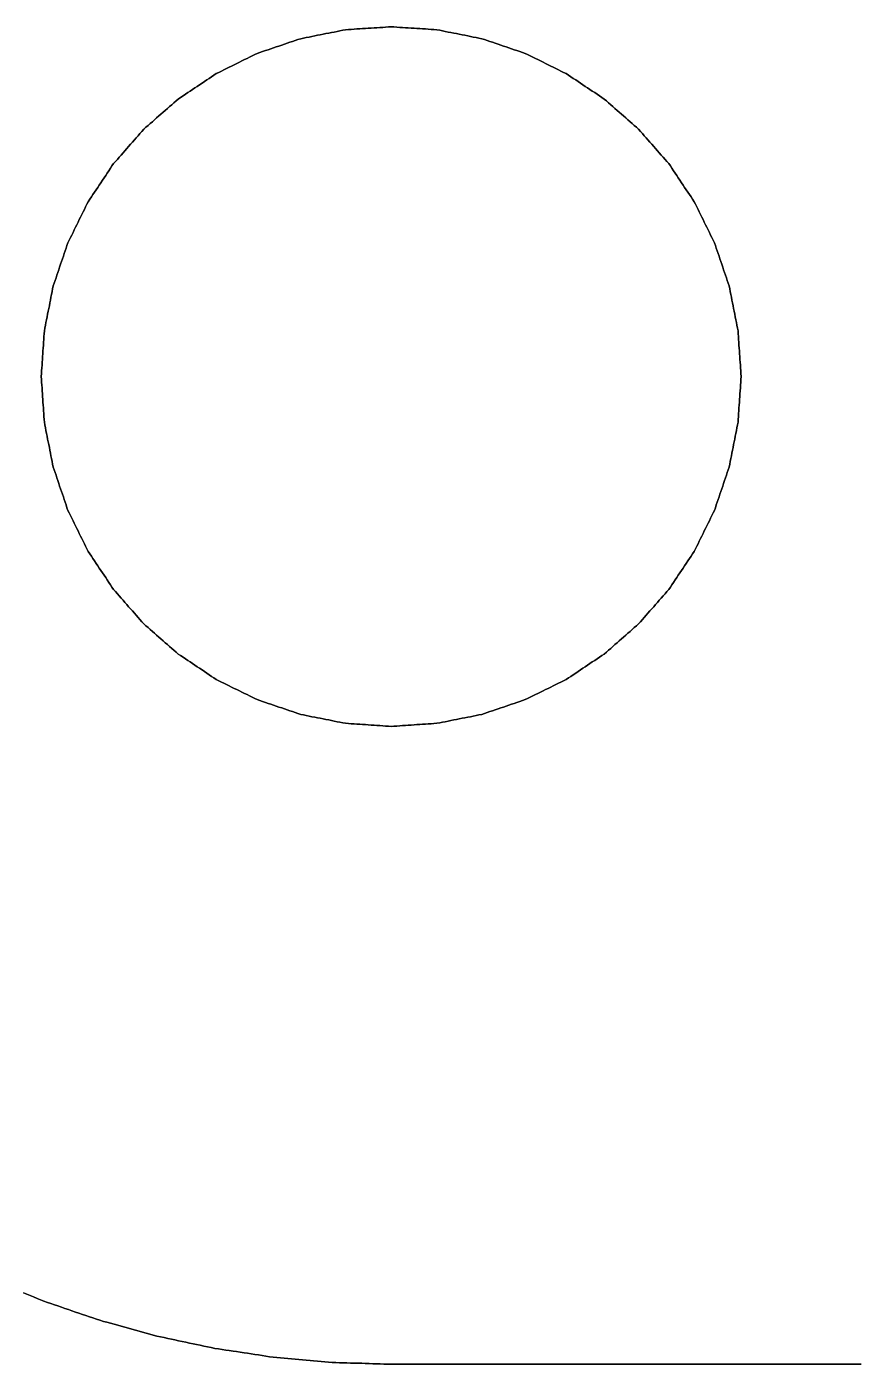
# Model space of a CAD drawing. Header units: millimetres. Extents: x -163 to 163, y 0 to 90.
# Drawn here: x -158.12 to -151, y 0 to 11.47 of the extents above; entities that cross this region are included whole.
import ezdxf

# ---------------------------------------------------------------- set-up
doc = ezdxf.new("R2010")
doc.units = ezdxf.units.MM

msp = doc.modelspace()

# ---------------------------------------------------------------- linework, layer by layer
for points in [[(-152.026, 8.863), (-152.03, 8.887), (-152.035, 8.911), (-152.04, 8.935), (-152.045, 8.959), (-152.05, 8.983), (-152.054, 9.007), (-152.059, 9.031), (-152.064, 9.055), (-152.069, 9.079), (-152.074, 9.103), (-152.078, 9.127), (-152.083, 9.152), (-152.088, 9.176), (-152.093, 9.2), (-152.097, 9.224), (-152.102, 9.248), (-152.11, 9.271), (-152.118, 9.294), (-152.126, 9.317), (-152.134, 9.341), (-152.142, 9.364), (-152.15, 9.387), (-152.157, 9.41), (-152.165, 9.434), (-152.173, 9.457), (-152.181, 9.48), (-152.189, 9.503), (-152.197, 9.526), (-152.205, 9.55), (-152.213, 9.573), (-152.22, 9.596), (-152.228, 9.619), (-152.239, 9.641), (-152.25, 9.663), (-152.261, 9.685), (-152.272, 9.707), (-152.283, 9.729), (-152.293, 9.751), (-152.304, 9.773), (-152.315, 9.795), (-152.326, 9.817), (-152.337, 9.839), (-152.348, 9.861), (-152.359, 9.883), (-152.369, 9.905), (-152.38, 9.927), (-152.391, 9.949), (-152.402, 9.971), (-152.416, 9.992), (-152.429, 10.012), (-152.443, 10.032), (-152.456, 10.053), (-152.47, 10.073), (-152.484, 10.094), (-152.497, 10.114), (-152.511, 10.134), (-152.525, 10.155), (-152.538, 10.175), (-152.552, 10.196), (-152.565, 10.216), (-152.579, 10.236), (-152.593, 10.257), (-152.606, 10.277), (-152.62, 10.298), (-152.636, 10.316), (-152.652, 10.334), (-152.668, 10.353), (-152.685, 10.371), (-152.701, 10.39), (-152.717, 10.408), (-152.733, 10.427), (-152.749, 10.445), (-152.765, 10.464), (-152.782, 10.482), (-152.798, 10.5), (-152.814, 10.519), (-152.83, 10.537), (-152.846, 10.556), (-152.863, 10.574), (-152.879, 10.593), (-152.897, 10.609), (-152.916, 10.625), (-152.934, 10.641), (-152.952, 10.657), (-152.971, 10.673), (-152.989, 10.69), (-153.008, 10.706), (-153.026, 10.722), (-153.045, 10.738), (-153.063, 10.754), (-153.082, 10.77), (-153.1, 10.787), (-153.118, 10.803), (-153.137, 10.819), (-153.155, 10.835), (-153.174, 10.851), (-153.194, 10.865), (-153.215, 10.879), (-153.235, 10.892), (-153.255, 10.906), (-153.276, 10.919), (-153.296, 10.933), (-153.316, 10.947), (-153.337, 10.96), (-153.357, 10.974), (-153.378, 10.988), (-153.398, 11.001), (-153.418, 11.015), (-153.439, 11.028), (-153.459, 11.042), (-153.48, 11.056), (-153.5, 11.069), (-153.522, 11.08), (-153.544, 11.091), (-153.566, 11.102), (-153.588, 11.113), (-153.61, 11.124), (-153.632, 11.134), (-153.654, 11.145), (-153.676, 11.156), (-153.698, 11.167), (-153.72, 11.178), (-153.742, 11.189), (-153.764, 11.2), (-153.786, 11.21), (-153.808, 11.221), (-153.83, 11.232), (-153.852, 11.243), (-153.875, 11.251), (-153.898, 11.259), (-153.922, 11.267), (-153.945, 11.274), (-153.968, 11.282), (-153.991, 11.29), (-154.015, 11.298), (-154.038, 11.306), (-154.061, 11.314), (-154.084, 11.322), (-154.107, 11.33), (-154.131, 11.338), (-154.154, 11.345), (-154.177, 11.353), (-154.2, 11.361), (-154.224, 11.369), (-154.248, 11.374), (-154.272, 11.379), (-154.296, 11.383), (-154.32, 11.388), (-154.344, 11.393), (-154.368, 11.398), (-154.392, 11.403), (-154.416, 11.407), (-154.44, 11.412), (-154.464, 11.417), (-154.488, 11.422), (-154.512, 11.426), (-154.536, 11.431), (-154.56, 11.436), (-154.584, 11.441), (-154.608, 11.446), (-154.633, 11.447), (-154.657, 11.449), (-154.682, 11.45), (-154.706, 11.452), (-154.731, 11.454), (-154.755, 11.455), (-154.78, 11.457), (-154.804, 11.458), (-154.829, 11.46), (-154.853, 11.462), (-154.878, 11.463), (-154.902, 11.465), (-154.927, 11.466), (-154.951, 11.468), (-154.976, 11.47), (-155, 11.471), (-155.024, 11.47), (-155.049, 11.468), (-155.073, 11.466), (-155.098, 11.465), (-155.122, 11.463), (-155.147, 11.462), (-155.171, 11.46), (-155.196, 11.458), (-155.22, 11.457), (-155.245, 11.455), (-155.269, 11.454), (-155.294, 11.452), (-155.318, 11.45), (-155.343, 11.449), (-155.367, 11.447), (-155.392, 11.446), (-155.416, 11.441), (-155.44, 11.436), (-155.464, 11.431), (-155.488, 11.426), (-155.512, 11.422), (-155.536, 11.417), (-155.56, 11.412), (-155.584, 11.407), (-155.608, 11.403), (-155.632, 11.398), (-155.656, 11.393), (-155.68, 11.388), (-155.704, 11.383), (-155.728, 11.379), (-155.752, 11.374), (-155.776, 11.369), (-155.8, 11.361), (-155.823, 11.353), (-155.846, 11.345), (-155.869, 11.338), (-155.893, 11.33), (-155.916, 11.322), (-155.939, 11.314), (-155.962, 11.306), (-155.985, 11.298), (-156.009, 11.29), (-156.032, 11.282), (-156.055, 11.274), (-156.078, 11.267), (-156.102, 11.259), (-156.125, 11.251), (-156.148, 11.243), (-156.17, 11.232), (-156.192, 11.221), (-156.214, 11.21), (-156.236, 11.2), (-156.258, 11.189), (-156.28, 11.178), (-156.302, 11.167), (-156.324, 11.156), (-156.346, 11.145), (-156.368, 11.134), (-156.39, 11.124), (-156.412, 11.113), (-156.434, 11.102), (-156.456, 11.091), (-156.478, 11.08), (-156.5, 11.069), (-156.52, 11.056), (-156.541, 11.042), (-156.561, 11.028), (-156.582, 11.015), (-156.602, 11.001), (-156.622, 10.988), (-156.643, 10.974), (-156.663, 10.96), (-156.684, 10.947), (-156.704, 10.933), (-156.724, 10.919), (-156.745, 10.906), (-156.765, 10.892), (-156.785, 10.879), (-156.806, 10.865), (-156.826, 10.851), (-156.845, 10.835), (-156.863, 10.819), (-156.882, 10.803), (-156.9, 10.787), (-156.918, 10.77), (-156.937, 10.754), (-156.955, 10.738), (-156.974, 10.722), (-156.992, 10.706), (-157.011, 10.69), (-157.029, 10.673), (-157.048, 10.657), (-157.066, 10.641), (-157.084, 10.625), (-157.103, 10.609), (-157.121, 10.593), (-157.137, 10.574), (-157.154, 10.556), (-157.17, 10.537), (-157.186, 10.519), (-157.202, 10.5), (-157.218, 10.482), (-157.235, 10.464), (-157.251, 10.445), (-157.267, 10.427), (-157.283, 10.408), (-157.299, 10.39), (-157.315, 10.371), (-157.332, 10.353), (-157.348, 10.334), (-157.364, 10.316), (-157.38, 10.298), (-157.394, 10.277), (-157.407, 10.257), (-157.421, 10.236), (-157.435, 10.216), (-157.448, 10.196), (-157.462, 10.175), (-157.475, 10.155), (-157.489, 10.134), (-157.503, 10.114), (-157.516, 10.094), (-157.53, 10.073), (-157.544, 10.053), (-157.557, 10.032), (-157.571, 10.012), (-157.584, 9.992), (-157.598, 9.971), (-157.609, 9.949), (-157.62, 9.927), (-157.631, 9.905), (-157.641, 9.883), (-157.652, 9.861), (-157.663, 9.839), (-157.674, 9.817), (-157.685, 9.795), (-157.696, 9.773), (-157.707, 9.751), (-157.717, 9.729), (-157.728, 9.707), (-157.739, 9.685), (-157.75, 9.663), (-157.761, 9.641), (-157.772, 9.619), (-157.78, 9.596), (-157.787, 9.573), (-157.795, 9.55), (-157.803, 9.526), (-157.811, 9.503), (-157.819, 9.48), (-157.827, 9.457), (-157.835, 9.434), (-157.843, 9.41), (-157.85, 9.387), (-157.858, 9.364), (-157.866, 9.341), (-157.874, 9.317), (-157.882, 9.294), (-157.89, 9.271), (-157.898, 9.248), (-157.903, 9.224), (-157.907, 9.2), (-157.912, 9.176), (-157.917, 9.152), (-157.922, 9.127), (-157.926, 9.103), (-157.931, 9.079), (-157.936, 9.055), (-157.941, 9.031), (-157.946, 9.007), (-157.95, 8.983), (-157.955, 8.959), (-157.96, 8.935), (-157.965, 8.911), (-157.97, 8.887), (-157.974, 8.863), (-157.976, 8.838), (-157.978, 8.814), (-157.979, 8.789), (-157.981, 8.765), (-157.982, 8.74), (-157.984, 8.716), (-157.986, 8.692), (-157.987, 8.667), (-157.989, 8.643), (-157.99, 8.618), (-157.992, 8.594), (-157.994, 8.569), (-157.995, 8.545), (-157.997, 8.52), (-157.998, 8.496), (-158, 8.471), (-157.998, 8.496), (-157.997, 8.52), (-157.995, 8.545), (-157.994, 8.569), (-157.992, 8.594), (-157.99, 8.618), (-157.989, 8.643), (-157.987, 8.667), (-157.986, 8.692), (-157.984, 8.716), (-157.982, 8.74), (-157.981, 8.765), (-157.979, 8.789), (-157.978, 8.814), (-157.976, 8.838), (-157.974, 8.863), (-157.97, 8.887), (-157.965, 8.911), (-157.96, 8.935), (-157.955, 8.959), (-157.95, 8.983), (-157.946, 9.007), (-157.941, 9.031), (-157.936, 9.055), (-157.931, 9.079), (-157.926, 9.103), (-157.922, 9.127), (-157.917, 9.152), (-157.912, 9.176), (-157.907, 9.2), (-157.903, 9.224), (-157.898, 9.248), (-157.89, 9.271), (-157.882, 9.294), (-157.874, 9.317), (-157.866, 9.341), (-157.858, 9.364), (-157.85, 9.387), (-157.843, 9.41), (-157.835, 9.434), (-157.827, 9.457), (-157.819, 9.48), (-157.811, 9.503), (-157.803, 9.526), (-157.795, 9.55), (-157.787, 9.573), (-157.78, 9.596), (-157.772, 9.619), (-157.761, 9.641), (-157.75, 9.663), (-157.739, 9.685), (-157.728, 9.707), (-157.717, 9.729), (-157.707, 9.751), (-157.696, 9.773), (-157.685, 9.795), (-157.674, 9.817), (-157.663, 9.839), (-157.652, 9.861), (-157.641, 9.883), (-157.631, 9.905), (-157.62, 9.927), (-157.609, 9.949), (-157.598, 9.971), (-157.584, 9.992), (-157.571, 10.012), (-157.557, 10.032), (-157.544, 10.053), (-157.53, 10.073), (-157.516, 10.094), (-157.503, 10.114), (-157.489, 10.134), (-157.475, 10.155), (-157.462, 10.175), (-157.448, 10.196), (-157.435, 10.216), (-157.421, 10.236), (-157.407, 10.257), (-157.394, 10.277), (-157.38, 10.298), (-157.364, 10.316), (-157.348, 10.334), (-157.332, 10.353), (-157.315, 10.371), (-157.299, 10.39), (-157.283, 10.408), (-157.267, 10.427), (-157.251, 10.445), (-157.235, 10.464), (-157.218, 10.482), (-157.202, 10.5), (-157.186, 10.519), (-157.17, 10.537), (-157.154, 10.556), (-157.137, 10.574), (-157.121, 10.593), (-157.103, 10.609), (-157.084, 10.625), (-157.066, 10.641), (-157.048, 10.657), (-157.029, 10.673), (-157.011, 10.69), (-156.992, 10.706), (-156.974, 10.722), (-156.955, 10.738), (-156.937, 10.754), (-156.918, 10.77), (-156.9, 10.787), (-156.882, 10.803), (-156.863, 10.819), (-156.845, 10.835), (-156.826, 10.851), (-156.806, 10.865), (-156.785, 10.879), (-156.765, 10.892), (-156.745, 10.906), (-156.724, 10.919), (-156.704, 10.933), (-156.684, 10.947), (-156.663, 10.96), (-156.643, 10.974), (-156.622, 10.988), (-156.602, 11.001), (-156.582, 11.015), (-156.561, 11.028), (-156.541, 11.042), (-156.52, 11.056), (-156.5, 11.069), (-156.478, 11.08), (-156.456, 11.091), (-156.434, 11.102), (-156.412, 11.113), (-156.39, 11.124), (-156.368, 11.134), (-156.346, 11.145), (-156.324, 11.156), (-156.302, 11.167), (-156.28, 11.178), (-156.258, 11.189), (-156.236, 11.2), (-156.214, 11.21), (-156.192, 11.221), (-156.17, 11.232), (-156.148, 11.243), (-156.125, 11.251), (-156.102, 11.259), (-156.078, 11.267), (-156.055, 11.274), (-156.032, 11.282), (-156.009, 11.29), (-155.985, 11.298), (-155.962, 11.306), (-155.939, 11.314), (-155.916, 11.322), (-155.893, 11.33), (-155.869, 11.338), (-155.846, 11.345), (-155.823, 11.353), (-155.8, 11.361), (-155.776, 11.369), (-155.752, 11.374), (-155.728, 11.379), (-155.704, 11.383), (-155.68, 11.388), (-155.656, 11.393), (-155.632, 11.398), (-155.608, 11.403), (-155.584, 11.407), (-155.56, 11.412), (-155.536, 11.417), (-155.512, 11.422), (-155.488, 11.426), (-155.464, 11.431), (-155.44, 11.436), (-155.416, 11.441), (-155.392, 11.446), (-155.367, 11.447), (-155.343, 11.449), (-155.318, 11.45), (-155.294, 11.452), (-155.269, 11.454), (-155.245, 11.455), (-155.22, 11.457), (-155.196, 11.458), (-155.171, 11.46), (-155.147, 11.462), (-155.122, 11.463), (-155.098, 11.465), (-155.073, 11.466), (-155.049, 11.468), (-155.024, 11.47), (-155, 11.471), (-154.976, 11.47), (-154.951, 11.468), (-154.927, 11.466), (-154.902, 11.465), (-154.878, 11.463), (-154.853, 11.462), (-154.829, 11.46), (-154.804, 11.458), (-154.78, 11.457), (-154.755, 11.455), (-154.731, 11.454), (-154.706, 11.452), (-154.682, 11.45), (-154.657, 11.449), (-154.633, 11.447), (-154.608, 11.446), (-154.584, 11.441), (-154.56, 11.436), (-154.536, 11.431), (-154.512, 11.426), (-154.488, 11.422), (-154.464, 11.417), (-154.44, 11.412), (-154.416, 11.407), (-154.392, 11.403), (-154.368, 11.398), (-154.344, 11.393), (-154.32, 11.388), (-154.296, 11.383), (-154.272, 11.379), (-154.248, 11.374), (-154.224, 11.369), (-154.2, 11.361), (-154.177, 11.353), (-154.154, 11.345), (-154.131, 11.338), (-154.107, 11.33), (-154.084, 11.322), (-154.061, 11.314), (-154.038, 11.306), (-154.015, 11.298), (-153.991, 11.29), (-153.968, 11.282), (-153.945, 11.274), (-153.922, 11.267), (-153.898, 11.259), (-153.875, 11.251), (-153.852, 11.243), (-153.83, 11.232), (-153.808, 11.221), (-153.786, 11.21), (-153.764, 11.2), (-153.742, 11.189), (-153.72, 11.178), (-153.698, 11.167), (-153.676, 11.156), (-153.654, 11.145), (-153.632, 11.134), (-153.61, 11.124), (-153.588, 11.113), (-153.566, 11.102), (-153.544, 11.091), (-153.522, 11.08), (-153.5, 11.069), (-153.48, 11.056), (-153.459, 11.042), (-153.439, 11.028), (-153.418, 11.015), (-153.398, 11.001), (-153.378, 10.988), (-153.357, 10.974), (-153.337, 10.96), (-153.316, 10.947), (-153.296, 10.933), (-153.276, 10.919), (-153.255, 10.906), (-153.235, 10.892), (-153.215, 10.879), (-153.194, 10.865), (-153.174, 10.851), (-153.155, 10.835), (-153.137, 10.819), (-153.118, 10.803), (-153.1, 10.787), (-153.082, 10.77), (-153.063, 10.754), (-153.045, 10.738), (-153.026, 10.722), (-153.008, 10.706), (-152.989, 10.69), (-152.971, 10.673), (-152.952, 10.657), (-152.934, 10.641), (-152.916, 10.625), (-152.897, 10.609), (-152.879, 10.593), (-152.863, 10.574), (-152.846, 10.556), (-152.83, 10.537), (-152.814, 10.519), (-152.798, 10.5), (-152.782, 10.482), (-152.765, 10.464), (-152.749, 10.445), (-152.733, 10.427), (-152.717, 10.408), (-152.701, 10.39), (-152.685, 10.371), (-152.668, 10.353), (-152.652, 10.334), (-152.636, 10.316), (-152.62, 10.298), (-152.606, 10.277), (-152.593, 10.257), (-152.579, 10.236), (-152.565, 10.216), (-152.552, 10.196), (-152.538, 10.175), (-152.525, 10.155), (-152.511, 10.134), (-152.497, 10.114), (-152.484, 10.094), (-152.47, 10.073), (-152.456, 10.053), (-152.443, 10.032), (-152.429, 10.012), (-152.416, 9.992), (-152.402, 9.971), (-152.391, 9.949), (-152.38, 9.927), (-152.369, 9.905), (-152.359, 9.883), (-152.348, 9.861), (-152.337, 9.839), (-152.326, 9.817), (-152.315, 9.795), (-152.304, 9.773), (-152.293, 9.751), (-152.283, 9.729), (-152.272, 9.707), (-152.261, 9.685), (-152.25, 9.663), (-152.239, 9.641), (-152.228, 9.619), (-152.22, 9.596), (-152.213, 9.573), (-152.205, 9.55), (-152.197, 9.526), (-152.189, 9.503), (-152.181, 9.48), (-152.173, 9.457), (-152.165, 9.434), (-152.157, 9.41), (-152.15, 9.387), (-152.142, 9.364), (-152.134, 9.341), (-152.126, 9.317), (-152.118, 9.294), (-152.11, 9.271), (-152.102, 9.248), (-152.097, 9.224), (-152.093, 9.2), (-152.088, 9.176), (-152.083, 9.152), (-152.078, 9.127), (-152.074, 9.103), (-152.069, 9.079), (-152.064, 9.055), (-152.059, 9.031), (-152.054, 9.007), (-152.05, 8.983), (-152.045, 8.959), (-152.04, 8.935), (-152.035, 8.911), (-152.03, 8.887), (-152.026, 8.863), (-152.024, 8.838), (-152.022, 8.814), (-152.021, 8.789), (-152.019, 8.765), (-152.018, 8.74), (-152.016, 8.716), (-152.014, 8.692), (-152.013, 8.667), (-152.011, 8.643), (-152.01, 8.618), (-152.008, 8.594), (-152.006, 8.569), (-152.005, 8.545), (-152.003, 8.52), (-152.002, 8.496), (-152, 8.471), (-152.002, 8.496), (-152.003, 8.52), (-152.005, 8.545), (-152.006, 8.569), (-152.008, 8.594), (-152.01, 8.618), (-152.011, 8.643), (-152.013, 8.667), (-152.014, 8.692), (-152.016, 8.716), (-152.018, 8.74), (-152.019, 8.765), (-152.021, 8.789), (-152.022, 8.814), (-152.024, 8.838)], [(-157.974, 8.08), (-157.97, 8.056), (-157.965, 8.032), (-157.96, 8.008), (-157.955, 7.983), (-157.95, 7.959), (-157.946, 7.935), (-157.941, 7.911), (-157.936, 7.887), (-157.931, 7.863), (-157.926, 7.839), (-157.922, 7.815), (-157.917, 7.791), (-157.912, 7.767), (-157.907, 7.743), (-157.903, 7.719), (-157.898, 7.695), (-157.89, 7.672), (-157.882, 7.648), (-157.874, 7.625), (-157.866, 7.602), (-157.858, 7.579), (-157.85, 7.555), (-157.843, 7.532), (-157.835, 7.509), (-157.827, 7.486), (-157.819, 7.463), (-157.811, 7.439), (-157.803, 7.416), (-157.795, 7.393), (-157.787, 7.37), (-157.78, 7.346), (-157.772, 7.323), (-157.761, 7.301), (-157.75, 7.279), (-157.739, 7.257), (-157.728, 7.235), (-157.717, 7.213), (-157.707, 7.191), (-157.696, 7.169), (-157.685, 7.147), (-157.674, 7.125), (-157.663, 7.103), (-157.652, 7.081), (-157.641, 7.059), (-157.631, 7.037), (-157.62, 7.015), (-157.609, 6.993), (-157.598, 6.971), (-157.584, 6.951), (-157.571, 6.93), (-157.557, 6.91), (-157.544, 6.89), (-157.53, 6.869), (-157.516, 6.849), (-157.503, 6.829), (-157.489, 6.808), (-157.475, 6.788), (-157.462, 6.767), (-157.448, 6.747), (-157.435, 6.727), (-157.421, 6.706), (-157.407, 6.686), (-157.394, 6.665), (-157.38, 6.645), (-157.364, 6.627), (-157.348, 6.608), (-157.332, 6.59), (-157.315, 6.571), (-157.299, 6.553), (-157.283, 6.534), (-157.267, 6.516), (-157.251, 6.497), (-157.235, 6.479), (-157.218, 6.461), (-157.202, 6.442), (-157.186, 6.424), (-157.17, 6.405), (-157.154, 6.387), (-157.137, 6.368), (-157.121, 6.35), (-157.103, 6.334), (-157.084, 6.318), (-157.066, 6.301), (-157.048, 6.285), (-157.029, 6.269), (-157.011, 6.253), (-156.992, 6.237), (-156.974, 6.221), (-156.955, 6.204), (-156.937, 6.188), (-156.918, 6.172), (-156.9, 6.156), (-156.882, 6.14), (-156.863, 6.124), (-156.845, 6.107), (-156.826, 6.091), (-156.806, 6.078), (-156.785, 6.064), (-156.765, 6.05), (-156.745, 6.037), (-156.724, 6.023), (-156.704, 6.009), (-156.684, 5.996), (-156.663, 5.982), (-156.643, 5.969), (-156.622, 5.955), (-156.602, 5.941), (-156.582, 5.928), (-156.561, 5.914), (-156.541, 5.9), (-156.52, 5.887), (-156.5, 5.873), (-156.478, 5.862), (-156.456, 5.851), (-156.434, 5.841), (-156.412, 5.83), (-156.39, 5.819), (-156.368, 5.808), (-156.346, 5.797), (-156.324, 5.786), (-156.302, 5.776), (-156.28, 5.765), (-156.258, 5.754), (-156.236, 5.743), (-156.214, 5.732), (-156.192, 5.721), (-156.17, 5.71), (-156.148, 5.7), (-156.125, 5.692), (-156.102, 5.684), (-156.078, 5.676), (-156.055, 5.668), (-156.032, 5.66), (-156.009, 5.652), (-155.985, 5.644), (-155.962, 5.637), (-155.939, 5.629), (-155.916, 5.621), (-155.893, 5.613), (-155.869, 5.605), (-155.846, 5.597), (-155.823, 5.589), (-155.8, 5.581), (-155.776, 5.573), (-155.752, 5.569), (-155.728, 5.564), (-155.704, 5.559), (-155.68, 5.554), (-155.656, 5.55), (-155.632, 5.545), (-155.608, 5.54), (-155.584, 5.535), (-155.56, 5.53), (-155.536, 5.526), (-155.512, 5.521), (-155.488, 5.516), (-155.464, 5.511), (-155.44, 5.507), (-155.416, 5.502), (-155.392, 5.497), (-155.367, 5.495), (-155.343, 5.494), (-155.318, 5.492), (-155.294, 5.491), (-155.269, 5.489), (-155.245, 5.487), (-155.22, 5.486), (-155.196, 5.484), (-155.171, 5.482), (-155.147, 5.481), (-155.122, 5.479), (-155.098, 5.478), (-155.073, 5.476), (-155.049, 5.474), (-155.024, 5.473), (-155, 5.471), (-154.976, 5.473), (-154.951, 5.474), (-154.927, 5.476), (-154.902, 5.478), (-154.878, 5.479), (-154.853, 5.481), (-154.829, 5.482), (-154.804, 5.484), (-154.78, 5.486), (-154.755, 5.487), (-154.731, 5.489), (-154.706, 5.491), (-154.682, 5.492), (-154.657, 5.494), (-154.633, 5.495), (-154.608, 5.497), (-154.584, 5.502), (-154.56, 5.507), (-154.536, 5.511), (-154.512, 5.516), (-154.488, 5.521), (-154.464, 5.526), (-154.44, 5.53), (-154.416, 5.535), (-154.392, 5.54), (-154.368, 5.545), (-154.344, 5.55), (-154.32, 5.554), (-154.296, 5.559), (-154.272, 5.564), (-154.248, 5.569), (-154.224, 5.573), (-154.2, 5.581), (-154.177, 5.589), (-154.154, 5.597), (-154.131, 5.605), (-154.107, 5.613), (-154.084, 5.621), (-154.061, 5.629), (-154.038, 5.637), (-154.015, 5.644), (-153.991, 5.652), (-153.968, 5.66), (-153.945, 5.668), (-153.922, 5.676), (-153.898, 5.684), (-153.875, 5.692), (-153.852, 5.7), (-153.83, 5.71), (-153.808, 5.721), (-153.786, 5.732), (-153.764, 5.743), (-153.742, 5.754), (-153.72, 5.765), (-153.698, 5.776), (-153.676, 5.786), (-153.654, 5.797), (-153.632, 5.808), (-153.61, 5.819), (-153.588, 5.83), (-153.566, 5.841), (-153.544, 5.851), (-153.522, 5.862), (-153.5, 5.873), (-153.48, 5.887), (-153.459, 5.9), (-153.439, 5.914), (-153.418, 5.928), (-153.398, 5.941), (-153.378, 5.955), (-153.357, 5.969), (-153.337, 5.982), (-153.316, 5.996), (-153.296, 6.009), (-153.276, 6.023), (-153.255, 6.037), (-153.235, 6.05), (-153.215, 6.064), (-153.194, 6.078), (-153.174, 6.091), (-153.155, 6.107), (-153.137, 6.124), (-153.118, 6.14), (-153.1, 6.156), (-153.082, 6.172), (-153.063, 6.188), (-153.045, 6.204), (-153.026, 6.221), (-153.008, 6.237), (-152.989, 6.253), (-152.971, 6.269), (-152.952, 6.285), (-152.934, 6.301), (-152.916, 6.318), (-152.897, 6.334), (-152.879, 6.35), (-152.863, 6.368), (-152.846, 6.387), (-152.83, 6.405), (-152.814, 6.424), (-152.798, 6.442), (-152.782, 6.461), (-152.765, 6.479), (-152.749, 6.497), (-152.733, 6.516), (-152.717, 6.534), (-152.701, 6.553), (-152.685, 6.571), (-152.668, 6.59), (-152.652, 6.608), (-152.636, 6.627), (-152.62, 6.645), (-152.606, 6.665), (-152.593, 6.686), (-152.579, 6.706), (-152.565, 6.727), (-152.552, 6.747), (-152.538, 6.767), (-152.525, 6.788), (-152.511, 6.808), (-152.497, 6.829), (-152.484, 6.849), (-152.47, 6.869), (-152.456, 6.89), (-152.443, 6.91), (-152.429, 6.93), (-152.416, 6.951), (-152.402, 6.971), (-152.391, 6.993), (-152.38, 7.015), (-152.369, 7.037), (-152.359, 7.059), (-152.348, 7.081), (-152.337, 7.103), (-152.326, 7.125), (-152.315, 7.147), (-152.304, 7.169), (-152.293, 7.191), (-152.283, 7.213), (-152.272, 7.235), (-152.261, 7.257), (-152.25, 7.279), (-152.239, 7.301), (-152.228, 7.323), (-152.22, 7.346), (-152.213, 7.37), (-152.205, 7.393), (-152.197, 7.416), (-152.189, 7.439), (-152.181, 7.463), (-152.173, 7.486), (-152.165, 7.509), (-152.157, 7.532), (-152.15, 7.555), (-152.142, 7.579), (-152.134, 7.602), (-152.126, 7.625), (-152.118, 7.648), (-152.11, 7.672), (-152.102, 7.695), (-152.097, 7.719), (-152.093, 7.743), (-152.088, 7.767), (-152.083, 7.791), (-152.078, 7.815), (-152.074, 7.839), (-152.069, 7.863), (-152.064, 7.887), (-152.059, 7.911), (-152.054, 7.935), (-152.05, 7.959), (-152.045, 7.983), (-152.04, 8.008), (-152.035, 8.032), (-152.03, 8.056), (-152.026, 8.08), (-152.024, 8.104), (-152.022, 8.129), (-152.021, 8.153), (-152.019, 8.178), (-152.018, 8.202), (-152.016, 8.227), (-152.014, 8.251), (-152.013, 8.275), (-152.011, 8.3), (-152.01, 8.324), (-152.008, 8.349), (-152.006, 8.373), (-152.005, 8.398), (-152.003, 8.422), (-152.002, 8.447), (-152, 8.471), (-152.002, 8.447), (-152.003, 8.422), (-152.005, 8.398), (-152.006, 8.373), (-152.008, 8.349), (-152.01, 8.324), (-152.011, 8.3), (-152.013, 8.275), (-152.014, 8.251), (-152.016, 8.227), (-152.018, 8.202), (-152.019, 8.178), (-152.021, 8.153), (-152.022, 8.129), (-152.024, 8.104), (-152.026, 8.08), (-152.03, 8.056), (-152.035, 8.032), (-152.04, 8.008), (-152.045, 7.983), (-152.05, 7.959), (-152.054, 7.935), (-152.059, 7.911), (-152.064, 7.887), (-152.069, 7.863), (-152.074, 7.839), (-152.078, 7.815), (-152.083, 7.791), (-152.088, 7.767), (-152.093, 7.743), (-152.097, 7.719), (-152.102, 7.695), (-152.11, 7.672), (-152.118, 7.648), (-152.126, 7.625), (-152.134, 7.602), (-152.142, 7.579), (-152.15, 7.555), (-152.157, 7.532), (-152.165, 7.509), (-152.173, 7.486), (-152.181, 7.463), (-152.189, 7.439), (-152.197, 7.416), (-152.205, 7.393), (-152.213, 7.37), (-152.22, 7.346), (-152.228, 7.323), (-152.239, 7.301), (-152.25, 7.279), (-152.261, 7.257), (-152.272, 7.235), (-152.283, 7.213), (-152.293, 7.191), (-152.304, 7.169), (-152.315, 7.147), (-152.326, 7.125), (-152.337, 7.103), (-152.348, 7.081), (-152.359, 7.059), (-152.369, 7.037), (-152.38, 7.015), (-152.391, 6.993), (-152.402, 6.971), (-152.416, 6.951), (-152.429, 6.93), (-152.443, 6.91), (-152.456, 6.89), (-152.47, 6.869), (-152.484, 6.849), (-152.497, 6.829), (-152.511, 6.808), (-152.525, 6.788), (-152.538, 6.767), (-152.552, 6.747), (-152.565, 6.727), (-152.579, 6.706), (-152.593, 6.686), (-152.606, 6.665), (-152.62, 6.645), (-152.636, 6.627), (-152.652, 6.608), (-152.668, 6.59), (-152.685, 6.571), (-152.701, 6.553), (-152.717, 6.534), (-152.733, 6.516), (-152.749, 6.497), (-152.765, 6.479), (-152.782, 6.461), (-152.798, 6.442), (-152.814, 6.424), (-152.83, 6.405), (-152.846, 6.387), (-152.863, 6.368), (-152.879, 6.35), (-152.897, 6.334), (-152.916, 6.318), (-152.934, 6.301), (-152.952, 6.285), (-152.971, 6.269), (-152.989, 6.253), (-153.008, 6.237), (-153.026, 6.221), (-153.045, 6.204), (-153.063, 6.188), (-153.082, 6.172), (-153.1, 6.156), (-153.118, 6.14), (-153.137, 6.124), (-153.155, 6.107), (-153.174, 6.091), (-153.194, 6.078), (-153.215, 6.064), (-153.235, 6.05), (-153.255, 6.037), (-153.276, 6.023), (-153.296, 6.009), (-153.316, 5.996), (-153.337, 5.982), (-153.357, 5.969), (-153.378, 5.955), (-153.398, 5.941), (-153.418, 5.928), (-153.439, 5.914), (-153.459, 5.9), (-153.48, 5.887), (-153.5, 5.873), (-153.522, 5.862), (-153.544, 5.851), (-153.566, 5.841), (-153.588, 5.83), (-153.61, 5.819), (-153.632, 5.808), (-153.654, 5.797), (-153.676, 5.786), (-153.698, 5.776), (-153.72, 5.765), (-153.742, 5.754), (-153.764, 5.743), (-153.786, 5.732), (-153.808, 5.721), (-153.83, 5.71), (-153.852, 5.7), (-153.875, 5.692), (-153.898, 5.684), (-153.922, 5.676), (-153.945, 5.668), (-153.968, 5.66), (-153.991, 5.652), (-154.015, 5.644), (-154.038, 5.637), (-154.061, 5.629), (-154.084, 5.621), (-154.107, 5.613), (-154.131, 5.605), (-154.154, 5.597), (-154.177, 5.589), (-154.2, 5.581), (-154.224, 5.573), (-154.248, 5.569), (-154.272, 5.564), (-154.296, 5.559), (-154.32, 5.554), (-154.344, 5.55), (-154.368, 5.545), (-154.392, 5.54), (-154.416, 5.535), (-154.44, 5.53), (-154.464, 5.526), (-154.488, 5.521), (-154.512, 5.516), (-154.536, 5.511), (-154.56, 5.507), (-154.584, 5.502), (-154.608, 5.497), (-154.633, 5.495), (-154.657, 5.494), (-154.682, 5.492), (-154.706, 5.491), (-154.731, 5.489), (-154.755, 5.487), (-154.78, 5.486), (-154.804, 5.484), (-154.829, 5.482), (-154.853, 5.481), (-154.878, 5.479), (-154.902, 5.478), (-154.927, 5.476), (-154.951, 5.474), (-154.976, 5.473), (-155, 5.471), (-155.024, 5.473), (-155.049, 5.474), (-155.073, 5.476), (-155.098, 5.478), (-155.122, 5.479), (-155.147, 5.481), (-155.171, 5.482), (-155.196, 5.484), (-155.22, 5.486), (-155.245, 5.487), (-155.269, 5.489), (-155.294, 5.491), (-155.318, 5.492), (-155.343, 5.494), (-155.367, 5.495), (-155.392, 5.497), (-155.416, 5.502), (-155.44, 5.507), (-155.464, 5.511), (-155.488, 5.516), (-155.512, 5.521), (-155.536, 5.526), (-155.56, 5.53), (-155.584, 5.535), (-155.608, 5.54), (-155.632, 5.545), (-155.656, 5.55), (-155.68, 5.554), (-155.704, 5.559), (-155.728, 5.564), (-155.752, 5.569), (-155.776, 5.573), (-155.8, 5.581), (-155.823, 5.589), (-155.846, 5.597), (-155.869, 5.605), (-155.893, 5.613), (-155.916, 5.621), (-155.939, 5.629), (-155.962, 5.637), (-155.985, 5.644), (-156.009, 5.652), (-156.032, 5.66), (-156.055, 5.668), (-156.078, 5.676), (-156.102, 5.684), (-156.125, 5.692), (-156.148, 5.7), (-156.17, 5.71), (-156.192, 5.721), (-156.214, 5.732), (-156.236, 5.743), (-156.258, 5.754), (-156.28, 5.765), (-156.302, 5.776), (-156.324, 5.786), (-156.346, 5.797), (-156.368, 5.808), (-156.39, 5.819), (-156.412, 5.83), (-156.434, 5.841), (-156.456, 5.851), (-156.478, 5.862), (-156.5, 5.873), (-156.52, 5.887), (-156.541, 5.9), (-156.561, 5.914), (-156.582, 5.928), (-156.602, 5.941), (-156.622, 5.955), (-156.643, 5.969), (-156.663, 5.982), (-156.684, 5.996), (-156.704, 6.009), (-156.724, 6.023), (-156.745, 6.037), (-156.765, 6.05), (-156.785, 6.064), (-156.806, 6.078), (-156.826, 6.091), (-156.845, 6.107), (-156.863, 6.124), (-156.882, 6.14), (-156.9, 6.156), (-156.918, 6.172), (-156.937, 6.188), (-156.955, 6.204), (-156.974, 6.221), (-156.992, 6.237), (-157.011, 6.253), (-157.029, 6.269), (-157.048, 6.285), (-157.066, 6.301), (-157.084, 6.318), (-157.103, 6.334), (-157.121, 6.35), (-157.137, 6.368), (-157.154, 6.387), (-157.17, 6.405), (-157.186, 6.424), (-157.202, 6.442), (-157.218, 6.461), (-157.235, 6.479), (-157.251, 6.497), (-157.267, 6.516), (-157.283, 6.534), (-157.299, 6.553), (-157.315, 6.571), (-157.332, 6.59), (-157.348, 6.608), (-157.364, 6.627), (-157.38, 6.645), (-157.394, 6.665), (-157.407, 6.686), (-157.421, 6.706), (-157.435, 6.727), (-157.448, 6.747), (-157.462, 6.767), (-157.475, 6.788), (-157.489, 6.808), (-157.503, 6.829), (-157.516, 6.849), (-157.53, 6.869), (-157.544, 6.89), (-157.557, 6.91), (-157.571, 6.93), (-157.584, 6.951), (-157.598, 6.971), (-157.609, 6.993), (-157.62, 7.015), (-157.631, 7.037), (-157.641, 7.059), (-157.652, 7.081), (-157.663, 7.103), (-157.674, 7.125), (-157.685, 7.147), (-157.696, 7.169), (-157.707, 7.191), (-157.717, 7.213), (-157.728, 7.235), (-157.739, 7.257), (-157.75, 7.279), (-157.761, 7.301), (-157.772, 7.323), (-157.78, 7.346), (-157.787, 7.37), (-157.795, 7.393), (-157.803, 7.416), (-157.811, 7.439), (-157.819, 7.463), (-157.827, 7.486), (-157.835, 7.509), (-157.843, 7.532), (-157.85, 7.555), (-157.858, 7.579), (-157.866, 7.602), (-157.874, 7.625), (-157.882, 7.648), (-157.89, 7.672), (-157.898, 7.695), (-157.903, 7.719), (-157.907, 7.743), (-157.912, 7.767), (-157.917, 7.791), (-157.922, 7.815), (-157.926, 7.839), (-157.931, 7.863), (-157.936, 7.887), (-157.941, 7.911), (-157.946, 7.935), (-157.95, 7.959), (-157.955, 7.983), (-157.96, 8.008), (-157.965, 8.032), (-157.97, 8.056), (-157.974, 8.08), (-157.976, 8.104), (-157.978, 8.129), (-157.979, 8.153), (-157.981, 8.178), (-157.982, 8.202), (-157.984, 8.227), (-157.986, 8.251), (-157.987, 8.275), (-157.989, 8.3), (-157.99, 8.324), (-157.992, 8.349), (-157.994, 8.373), (-157.995, 8.398), (-157.997, 8.422), (-157.998, 8.447), (-158, 8.471), (-157.998, 8.447), (-157.997, 8.422), (-157.995, 8.398), (-157.994, 8.373), (-157.992, 8.349), (-157.99, 8.324), (-157.989, 8.3), (-157.987, 8.275), (-157.986, 8.251), (-157.984, 8.227), (-157.982, 8.202), (-157.981, 8.178), (-157.979, 8.153), (-157.978, 8.129), (-157.976, 8.104)]]:
    msp.add_lwpolyline(points, close=True)
for points in [[(-158.153, 0.613), (-158.124, 0.601), (-158.095, 0.589), (-158.066, 0.577), (-158.036, 0.565), (-158.007, 0.553), (-157.978, 0.541), (-157.948, 0.53), (-157.918, 0.52), (-157.888, 0.51), (-157.858, 0.5), (-157.828, 0.489), (-157.798, 0.479), (-157.768, 0.469), (-157.738, 0.459), (-157.708, 0.448), (-157.678, 0.438), (-157.648, 0.428), (-157.618, 0.418), (-157.588, 0.407), (-157.558, 0.397), (-157.528, 0.387), (-157.498, 0.377), (-157.467, 0.368), (-157.437, 0.36), (-157.406, 0.351), (-157.376, 0.343), (-157.345, 0.334), (-157.314, 0.326), (-157.284, 0.318), (-157.253, 0.309), (-157.223, 0.301), (-157.192, 0.292), (-157.162, 0.284), (-157.131, 0.275), (-157.101, 0.267), (-157.07, 0.259), (-157.04, 0.25), (-157.009, 0.242), (-156.978, 0.235), (-156.947, 0.228), (-156.916, 0.222), (-156.885, 0.215), (-156.854, 0.209), (-156.823, 0.202), (-156.792, 0.196), (-156.761, 0.189), (-156.73, 0.182), (-156.699, 0.176), (-156.668, 0.169), (-156.637, 0.163), (-156.606, 0.156), (-156.575, 0.149), (-156.544, 0.143), (-156.513, 0.136), (-156.482, 0.132), (-156.45, 0.127), (-156.419, 0.122), (-156.388, 0.117), (-156.356, 0.113), (-156.325, 0.108), (-156.294, 0.103), (-156.262, 0.098), (-156.231, 0.094), (-156.2, 0.089), (-156.168, 0.084), (-156.137, 0.08), (-156.106, 0.075), (-156.074, 0.07), (-156.043, 0.065), (-156.012, 0.061), (-155.98, 0.058), (-155.949, 0.055), (-155.917, 0.052), (-155.886, 0.049), (-155.854, 0.046), (-155.822, 0.044), (-155.791, 0.041), (-155.759, 0.038), (-155.728, 0.035), (-155.696, 0.032), (-155.665, 0.029), (-155.633, 0.027), (-155.601, 0.024), (-155.57, 0.021), (-155.538, 0.018), (-155.507, 0.015), (-155.475, 0.014), (-155.443, 0.013), (-155.412, 0.012), (-155.38, 0.011), (-155.348, 0.01), (-155.317, 0.009), (-155.285, 0.009), (-155.253, 0.008), (-155.222, 0.007), (-155.19, 0.006), (-155.158, 0.005), (-155.127, 0.004), (-155.095, 0.003), (-155.063, 0.002), (-155.032, 0.001), (-155, 0), (-155.032, 0.001), (-155.063, 0.002), (-155.095, 0.003), (-155.127, 0.004), (-155.158, 0.005), (-155.19, 0.006), (-155.222, 0.007), (-155.253, 0.008), (-155.285, 0.009), (-155.317, 0.009), (-155.348, 0.01), (-155.38, 0.011), (-155.412, 0.012), (-155.443, 0.013), (-155.475, 0.014), (-155.507, 0.015), (-155.538, 0.018), (-155.57, 0.021), (-155.601, 0.024), (-155.633, 0.027), (-155.665, 0.029), (-155.696, 0.032), (-155.728, 0.035), (-155.759, 0.038), (-155.791, 0.041), (-155.822, 0.044), (-155.854, 0.046), (-155.886, 0.049), (-155.917, 0.052), (-155.949, 0.055), (-155.98, 0.058), (-156.012, 0.061), (-156.043, 0.065), (-156.074, 0.07), (-156.106, 0.075), (-156.137, 0.08), (-156.168, 0.084), (-156.2, 0.089), (-156.231, 0.094), (-156.262, 0.098), (-156.294, 0.103), (-156.325, 0.108), (-156.356, 0.113), (-156.388, 0.117), (-156.419, 0.122), (-156.45, 0.127), (-156.482, 0.132), (-156.513, 0.136), (-156.544, 0.143), (-156.575, 0.149), (-156.606, 0.156), (-156.637, 0.163), (-156.668, 0.169), (-156.699, 0.176), (-156.73, 0.182), (-156.761, 0.189), (-156.792, 0.196), (-156.823, 0.202), (-156.854, 0.209), (-156.885, 0.215), (-156.916, 0.222), (-156.947, 0.228), (-156.978, 0.235), (-157.009, 0.242), (-157.04, 0.25), (-157.07, 0.259), (-157.101, 0.267), (-157.131, 0.275), (-157.162, 0.284), (-157.192, 0.292), (-157.223, 0.301), (-157.253, 0.309), (-157.284, 0.318), (-157.314, 0.326), (-157.345, 0.334), (-157.376, 0.343), (-157.406, 0.351), (-157.437, 0.36), (-157.467, 0.368), (-157.498, 0.377), (-157.528, 0.387), (-157.558, 0.397), (-157.588, 0.407), (-157.618, 0.418), (-157.648, 0.428), (-157.678, 0.438), (-157.708, 0.448), (-157.738, 0.459), (-157.768, 0.469), (-157.798, 0.479), (-157.828, 0.489), (-157.858, 0.5), (-157.888, 0.51), (-157.918, 0.52), (-157.948, 0.53), (-157.978, 0.541), (-158.007, 0.553), (-158.036, 0.565), (-158.066, 0.577), (-158.095, 0.589), (-158.124, 0.601), (-158.153, 0.613)], [(-150.97, 0), (-151.009, 0), (-151.047, 0), (-151.086, 0), (-151.125, 0), (-151.164, 0), (-151.202, 0), (-151.241, 0), (-151.28, 0), (-151.319, 0), (-151.357, 0), (-151.396, 0), (-151.435, 0), (-151.474, 0), (-151.512, 0), (-151.551, 0), (-151.59, 0), (-151.629, 0), (-151.667, 0), (-151.706, 0), (-151.745, 0), (-151.784, 0), (-151.822, 0), (-151.861, 0), (-151.9, 0), (-151.939, 0), (-151.977, 0), (-152.016, 0), (-152.055, 0), (-152.094, 0), (-152.132, 0), (-152.171, 0), (-152.21, 0), (-152.249, 0), (-152.287, 0), (-152.326, 0), (-152.365, 0), (-152.404, 0), (-152.442, 0), (-152.481, 0), (-152.52, 0), (-152.559, 0), (-152.597, 0), (-152.636, 0), (-152.675, 0), (-152.714, 0), (-152.752, 0), (-152.791, 0), (-152.83, 0), (-152.869, 0), (-152.907, 0), (-152.946, 0), (-152.985, 0), (-153.024, 0), (-153.062, 0), (-153.101, 0), (-153.14, 0), (-153.179, 0), (-153.217, 0), (-153.256, 0), (-153.295, 0), (-153.334, 0), (-153.373, 0), (-153.411, 0), (-153.45, 0), (-153.489, 0), (-153.527, 0), (-153.566, 0), (-153.605, 0), (-153.644, 0), (-153.683, 0), (-153.721, 0), (-153.76, 0), (-153.799, 0), (-153.837, 0), (-153.876, 0), (-153.915, 0), (-153.954, 0), (-153.993, 0), (-154.031, 0), (-154.07, 0), (-154.109, 0), (-154.147, 0), (-154.186, 0), (-154.225, 0), (-154.264, 0), (-154.303, 0), (-154.341, 0), (-154.38, 0), (-154.419, 0), (-154.457, 0), (-154.496, 0), (-154.535, 0), (-154.574, 0), (-154.613, 0), (-154.651, 0), (-154.69, 0), (-154.729, 0), (-154.767, 0), (-154.806, 0), (-154.845, 0), (-154.884, 0), (-154.923, 0), (-154.961, 0), (-155, 0), (-154.961, 0), (-154.923, 0), (-154.884, 0), (-154.845, 0), (-154.806, 0), (-154.767, 0), (-154.729, 0), (-154.69, 0), (-154.651, 0), (-154.613, 0), (-154.574, 0), (-154.535, 0), (-154.496, 0), (-154.457, 0), (-154.419, 0), (-154.38, 0), (-154.341, 0), (-154.303, 0), (-154.264, 0), (-154.225, 0), (-154.186, 0), (-154.147, 0), (-154.109, 0), (-154.07, 0), (-154.031, 0), (-153.993, 0), (-153.954, 0), (-153.915, 0), (-153.876, 0), (-153.837, 0), (-153.799, 0), (-153.76, 0), (-153.721, 0), (-153.683, 0), (-153.644, 0), (-153.605, 0), (-153.566, 0), (-153.527, 0), (-153.489, 0), (-153.45, 0), (-153.411, 0), (-153.373, 0), (-153.334, 0), (-153.295, 0), (-153.256, 0), (-153.217, 0), (-153.179, 0), (-153.14, 0), (-153.101, 0), (-153.062, 0), (-153.024, 0), (-152.985, 0), (-152.946, 0), (-152.907, 0), (-152.869, 0), (-152.83, 0), (-152.791, 0), (-152.752, 0), (-152.714, 0), (-152.675, 0), (-152.636, 0), (-152.597, 0), (-152.559, 0), (-152.52, 0), (-152.481, 0), (-152.442, 0), (-152.404, 0), (-152.365, 0), (-152.326, 0), (-152.287, 0), (-152.249, 0), (-152.21, 0), (-152.171, 0), (-152.132, 0), (-152.094, 0), (-152.055, 0), (-152.016, 0), (-151.977, 0), (-151.939, 0), (-151.9, 0), (-151.861, 0), (-151.822, 0), (-151.784, 0), (-151.745, 0), (-151.706, 0), (-151.667, 0), (-151.629, 0), (-151.59, 0), (-151.551, 0), (-151.512, 0), (-151.474, 0), (-151.435, 0), (-151.396, 0), (-151.357, 0), (-151.319, 0), (-151.28, 0), (-151.241, 0), (-151.202, 0), (-151.164, 0), (-151.125, 0), (-151.086, 0), (-151.047, 0), (-151.009, 0), (-150.97, 0)]]:
    msp.add_lwpolyline(points)

doc.saveas('drawing.dxf')
